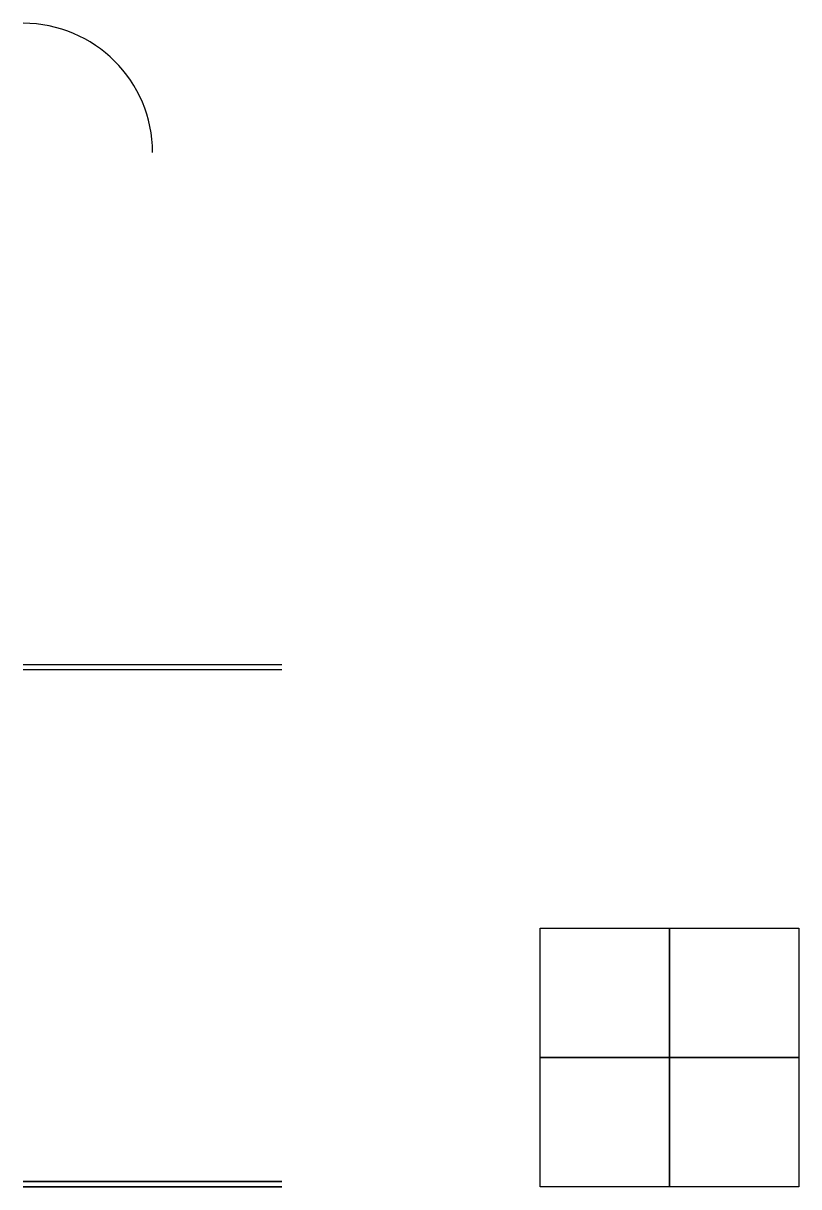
# Model space of a CAD drawing. Header units: metres. Extents: x 0 to 30, y 0 to 45.
import ezdxf

# ---------------------------------------------------------------- set-up
doc = ezdxf.new("R2010")
doc.units = ezdxf.units.M
doc.layers.add('06-WALL', color=7, linetype='Continuous')

msp = doc.modelspace()

# ---------------------------------------------------------------- linework, layer by layer
at = {"layer": '06-WALL'}
for p, q in [((0, 20.2), (10, 20.2)), ((0, 20), (10, 20))]:
    msp.add_line(p, q, dxfattribs=at)
msp.add_arc((0, 40), 5, 0, 90, dxfattribs=at)

# ---------------------------------------------------------------- meshes
mesh = msp.add_polyface(dxfattribs=at)
corners = [(0, 0), (10, 0), (10, 0, 3), (0, 0, 3), (0, 0.2), (10, 0.2), (10, 0.2, 3), (0, 0.2, 3)]
mesh.append_faces([[corners[k] for k in face] for face in [(0, 1, 2, 3), (4, 5, 6, 7)]])
mesh = msp.add_polymesh((3, 3), dxfattribs=at)
for k, corner in enumerate([(20, 0), (20, 5), (20, 10), (25, 0), (25, 5), (25, 10), (30, 0), (30, 5), (30, 10)]):
    mesh.set_mesh_vertex(divmod(k, 3), corner)

doc.saveas('drawing.dxf')
